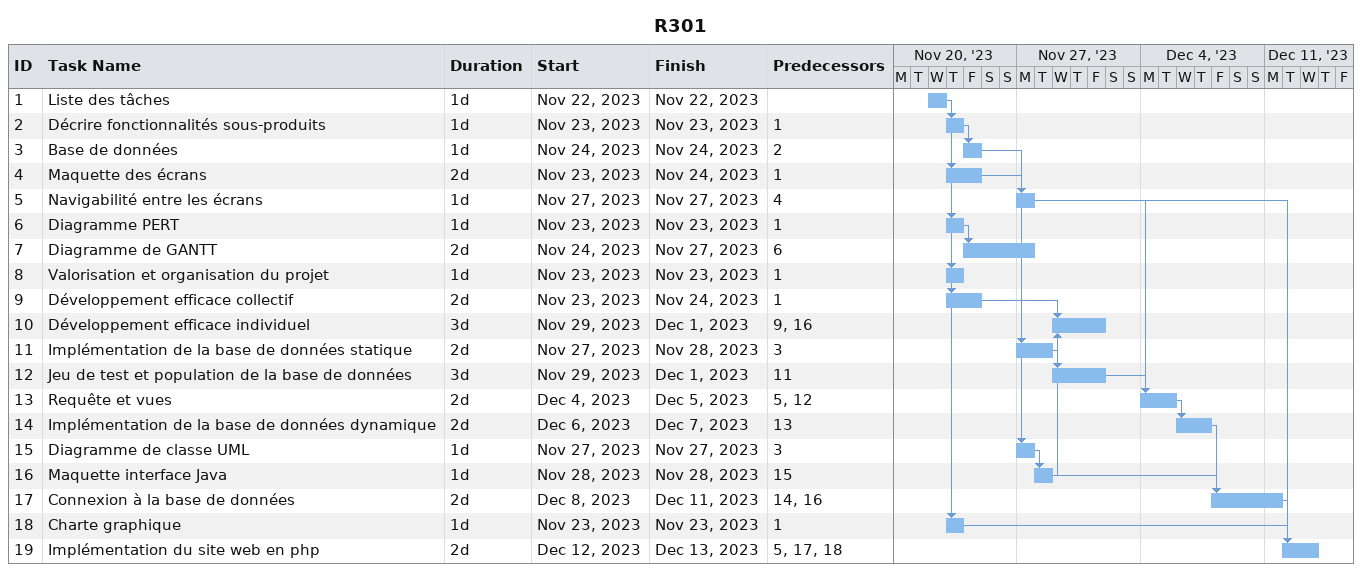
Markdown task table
R301

| ID | Task | Duration | Start | Finish | Predecessors |
|---|---|---|---|---|---|
| 1 | Liste des tâches | 1d | 2023-11-22 | 2023-11-22 |  |
| 2 | Décrire fonctionnalités sous-produits | 1d | 2023-11-23 | 2023-11-23 | 1 |
| 3 | Base de données | 1d | 2023-11-24 | 2023-11-24 | 2 |
| 4 | Maquette des écrans | 2d | 2023-11-23 | 2023-11-24 | 1 |
| 5 | Navigabilité entre les écrans | 1d | 2023-11-27 | 2023-11-27 | 4 |
| 6 | Diagramme PERT | 1d | 2023-11-23 | 2023-11-23 | 1 |
| 7 | Diagramme de GANTT | 2d | 2023-11-24 | 2023-11-27 | 6 |
| 8 | Valorisation et organisation du projet | 1d | 2023-11-23 | 2023-11-23 | 1 |
| 9 | Développement efficace collectif | 2d | 2023-11-23 | 2023-11-24 | 1 |
| 10 | Développement efficace individuel | 3d | 2023-11-29 | 2023-12-01 | 9, 16 |
| 11 | Implémentation de la base de données statique | 2d | 2023-11-27 | 2023-11-28 | 3 |
| 12 | Jeu de test et population de la base de données | 3d | 2023-11-29 | 2023-12-01 | 11 |
| 13 | Requête et vues | 2d | 2023-12-04 | 2023-12-05 | 5, 12 |
| 14 | Implémentation de la base de données dynamique | 2d | 2023-12-06 | 2023-12-07 | 13 |
| 15 | Diagramme de classe UML | 1d | 2023-11-27 | 2023-11-27 | 3 |
| 16 | Maquette interface Java | 1d | 2023-11-28 | 2023-11-28 | 15 |
| 17 | Connexion à la base de données | 2d | 2023-12-08 | 2023-12-11 | 14, 16 |
| 18 | Charte graphique | 1d | 2023-11-23 | 2023-11-23 | 1 |
| 19 | Implémentation du site web en php | 2d | 2023-12-12 | 2023-12-13 | 5, 17, 18 |
